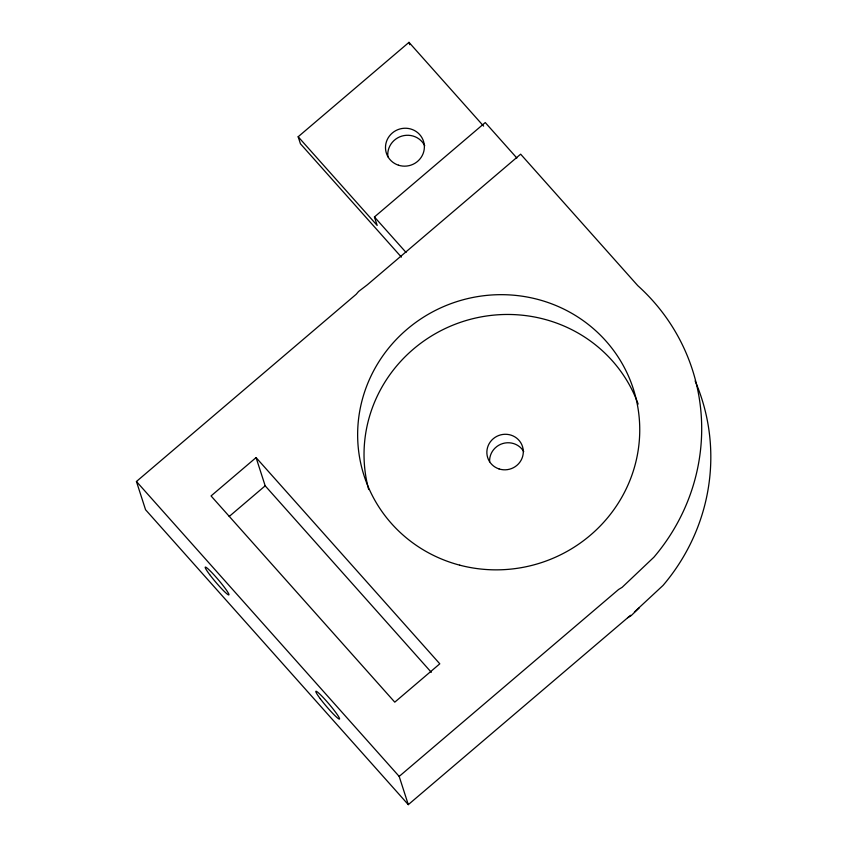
<?xml version="1.0" encoding="UTF-8"?>
<svg xmlns="http://www.w3.org/2000/svg" width="847" height="847" viewBox="0 0 847 847"><rect width="100%" height="100%" fill="white"/><g stroke="black" fill="none" stroke-linecap="round" stroke-linejoin="round"><path stroke-width="1.27" d="M639.167 607.966L631.248 615.568L627.722 617.717M401.393 257.117L300.441 143.789L298.165 136.759L408.985 42.35L483.605 126.108M298.165 136.759L377.18 225.45L374.438 216.97L485.257 122.561L516.861 158.029M408.296 804.65L145.557 509.735L136.441 481.498L356.195 294.28L358.567 291.495L367.312 284.814L520.651 154.175L637.78 285.651A203.576 197.436 -17.9 0 1 653.884 557.22L622.132 587.331L618.606 589.48L399.181 776.413L408.296 804.65L630.581 615.282M256.069 457.592L211.051 495.94L394.776 702.163L439.794 663.815L256.069 457.592L265.185 485.829L431.324 672.317M229.177 516.501L265.185 485.829M634.392 612.032L663.01 585.457A203.576 197.436 -17.9 0 0 695.122 380.928M374.438 216.97L406.041 252.438M136.441 481.498L399.181 776.413M408.985 42.35L409.747 44.69M489.619 461.795A18.285 17.734 -17.9 0 1 502.747 443.542A18.285 17.734 -17.9 0 1 523.721 451.557M368.699 489.555A141.449 137.182 -17.9 0 1 463.648 321.278A141.449 137.182 -17.9 0 1 638.151 404.093M387.894 156.822A19.502 18.909 -17.9 0 1 401.785 136.113A19.502 18.909 -17.9 0 1 424.749 145.748M459.762 565.171A141.449 137.182 -17.9 0 0 635.568 396.64A141.449 137.182 -17.9 0 0 400.747 334.978A141.449 137.182 -17.9 0 0 459.762 565.171M499.01 468.92A18.285 17.734 -17.9 0 0 523.001 448.487A18.285 17.734 -17.9 0 0 493.229 438.746A18.285 17.734 -17.9 0 0 499.01 468.92M320.261 698.733A18.285 1.758 49.6 0 0 339.467 719.092A18.285 1.758 49.6 0 0 323.279 697.6A18.285 1.758 49.6 0 0 320.261 698.733M398.461 165.197A19.502 18.909 -17.9 0 0 424.051 143.397A19.502 18.909 -17.9 0 0 392.288 133.011A19.502 18.909 -17.9 0 0 398.461 165.197M209.643 574.573A18.285 1.758 49.6 0 0 228.859 594.922A18.285 1.758 49.6 0 0 212.661 573.44A18.285 1.758 49.6 0 0 209.643 574.573"/></g></svg>
